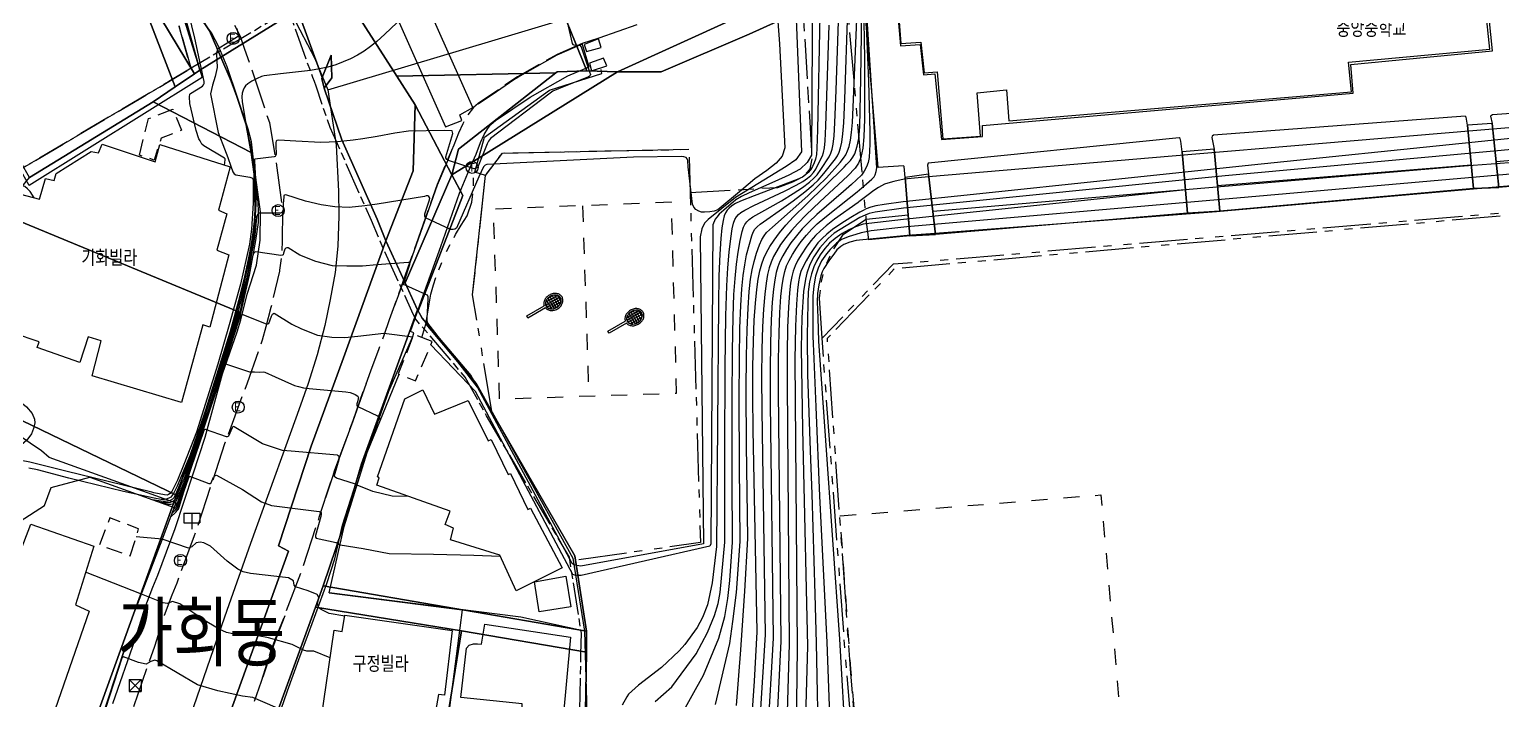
# Model space of a CAD drawing. Header units: feet. Extents: x 197796 to 199821, y 552499 to 555392.
# Drawn here: x 198685.5 to 198869.5, y 553986.9 to 554070.7 of the extents above; entities that cross this region are included whole.
import ezdxf

# ---------------------------------------------------------------- set-up
doc = ezdxf.new("R2010")
doc.units = ezdxf.units.FT
doc.header["$MEASUREMENT"] = 0
for name, pattern in [('ANYANG', [9, 5, -1, 2, -1]), ('ANYANG1', [11.5, 6, -1, 1, -1.5, 1, -1]), ('ANYANG2', [6, 5, -1]), ('ANYANG3', [3, 2, -1]), ('ANYANG6', [4, 2, -2]), ('JEON', [12, 4, -0.5, 1, -0.5, 4, -0.5, 1, -0.5])]:
    doc.linetypes.add(name, pattern=pattern)
for name, color, linetype in [('AA200', 7, 'CONTINUOUS'), ('AAA001', 7, 'CONTINUOUS'), ('AAA002', 7, 'CONTINUOUS'), ('AAA004', 7, 'ANYANG3'), ('AAA008', 7, 'CONTINUOUS'), ('AAC001', 7, 'CONTINUOUS'), ('AAC002', 7, 'CONTINUOUS'), ('AAC003', 3, 'ANYANG'), ('AAC006', 7, 'ANYANG1'), ('AB130', 7, 'CONTINUOUS'), ('ABB003', 7, 'CONTINUOUS'), ('AD002', 7, 'CONTINUOUS'), ('AD0022', 1, 'CONTINUOUS'), ('ADA085', 1, 'CONTINUOUS'), ('AE001', 1, 'ANYANG2'), ('AE130', 42, 'CONTINUOUS'), ('AE150', 7, 'CONTINUOUS'), ('AE222', 7, 'CONTINUOUS'), ('AEC002', 7, 'CONTINUOUS'), ('AEH001', 7, 'CONTINUOUS'), ('AZ0202', 7, 'CONTINUOUS'), ('AZ0203', 7, 'CONTINUOUS'), ('AZ0801', 7, 'CONTINUOUS'), ('CAA001', 7, 'CONTINUOUS'), ('CAA002', 30, 'CONTINUOUS'), ('DZ001', 7, 'ANYANG6'), ('EA0018', 7, 'JEON'), ('EA0118', 7, 'JEON'), ('wipco_지적', 20, 'CONTINUOUS'), ('ZC002', 7, 'CONTINUOUS'), ('ZC251', 7, 'CONTINUOUS')]:
    doc.layers.add(name, color=color, linetype=linetype)
doc.styles.add('GHS', font='ROMANS', dxfattribs={"bigfont": 'NGSW.shx'})
doc.styles.add('NGSW', font='ROMANS.shx', dxfattribs={"bigfont": 'NGSW.shx'})

# ---------------------------------------------------------------- blocks, each defined once
blk = doc.blocks.new('ABB003')
at = {"layer": 'ABB003'}
for points in [[(0.02, -0.16), (-2.16, -1.42), (-2.31, -1.16), (-0.13, 0.1)], [(0.02, 0.4), (0.36, -0.18)], [(0.04, 0.54), (1.54, 1.41)], [(0.04, 0.2), (1.83, 1.23)], [(0.13, 0.8), (0.76, -0.28)], [(0.19, -0.06), (1.98, 0.97)], [(0.32, 1.05), (0.95, 1.42)], [(0.33, 1.06), (1.09, -0.24)], [(0.49, -0.24), (1.99, 0.63)], [(0.57, 1.25), (1.37, -0.13)], [(0.84, 1.38), (1.62, 0.04)], [(1.07, -0.25), (1.7, 0.12)], [(1.15, 1.45), (1.83, 0.27)], [(1.51, 1.41), (1.98, 0.61)]]:
    blk.add_lwpolyline(points, dxfattribs=at)
blk.add_lwpolyline([(0.02, -0.16, 0.072796), (0.19, -0.32, 0.104954), (0.6, -0.47, 0.088929), (1.05, -0.46, 0.080177), (1.51, -0.28, 0.080177), (1.9, 0.03, 0.088929), (2.13, 0.41, 0.104954), (2.2, 0.84, 0.119998), (2.09, 1.21, 0.119998), (1.83, 1.49, 0.104954), (1.42, 1.64, 0.088929), (0.98, 1.63, 0.080177), (0.51, 1.45, 0.080177), (0.13, 1.14, 0.088929), (-0.11, 0.76, 0.104954), (-0.18, 0.33, 0.072796), (-0.13, 0.1, 0.119998)], format="xyb", dxfattribs=at)
blk.add_lwpolyline([(0.1, 0.06, 0.119998), (0.3, -0.15, 0.104954), (0.63, -0.27, 0.088929), (1.01, -0.26, 0.080177), (1.41, -0.11, 0.080177), (1.75, 0.17, 0.088929), (1.94, 0.49, 0.104954), (2, 0.83, 0.119998), (1.92, 1.11, 0.119998), (1.72, 1.32, 0.104954), (1.39, 1.44, 0.088929), (1.02, 1.43, 0.080177), (0.61, 1.28, 0.080177), (0.28, 1, 0.088929), (0.08, 0.68, 0.104954), (0.02, 0.34, 0.119998)], format="xyb", close=True, dxfattribs=at)
blk = doc.blocks.new('AZ0202')
at = {"layer": 'AZ0202'}
blk.add_circle((0, 0), 0.75, dxfattribs=at)
at = {"layer": 'AZ0202', "style": 'GHS'}
blk.add_text('E', height=1, dxfattribs=at).set_placement((-0.5, -0.48))
blk = doc.blocks.new('AEH001')
at = {"layer": 'AEH001'}
for points in [[(0.75, 0.75), (-0.75, -0.75)], [(-0.75, 0.75), (0.75, -0.75)], [(-0.75, 0.75), (0.75, 0.75)], [(-0.75, 0.75), (-0.75, -0.75)], [(0.75, 0.75), (0.75, -0.75)], [(-0.75, -0.75), (0.75, -0.75)]]:
    blk.add_lwpolyline(points, dxfattribs=at)
blk = doc.blocks.new('AEC002')
at = {"layer": 'AEC002'}
for points in [[(-1, 2), (1, 2)], [(-1, 2), (-1, 0.8)], [(0, 2), (0, 0)], [(1, 2), (1, 0.8)], [(-1, 0.8), (1, 0.8)]]:
    blk.add_lwpolyline(points, dxfattribs=at)
blk = doc.blocks.new('AZ0203')
at = {"layer": 'AZ0203'}
blk.add_circle((0, 0), 0.75, dxfattribs=at)
at = {"layer": 'AZ0203', "style": 'GHS'}
blk.add_text('T', height=1, dxfattribs=at).set_placement((-0.36, -0.52))

msp = doc.modelspace()

# ---------------------------------------------------------------- linework, layer by layer
at = {"layer": 'AA200', "color": 255, "flags": 128}
for points in [[(198756.9, 554068.47), (198756.57, 554069.55), (198754.76, 554068.86), (198755.04, 554067.98)], [(198757.17, 554067.14), (198755.43, 554066.5), (198755.69, 554065.57), (198757.62, 554066.18)]]:
    msp.add_lwpolyline(points, close=True, dxfattribs=at)
at = {"layer": 'AAA001', "color": 255, "flags": 128}
for points in [[(198746.29, 554000.6), (198744.24, 554005.04), (198738.06, 554006.96), (198738.44, 554008.44), (198737.39, 554008.88), (198738.01, 554010.56), (198728.86, 554013.79), (198729.17, 554014.71), (198728.94, 554014.84), (198732.34, 554024.58), (198734.63, 554025.69), (198736.05, 554022.67), (198740.27, 554024.37), (198742.77, 554019.32), (198743.16, 554019.5), (198745.27, 554015.12), (198745.58, 554015.24), (198747.75, 554010.77), (198748.07, 554010.92), (198752.01, 554003.47)], [(198749.16, 553997.97), (198748.56, 554001.72), (198752.47, 554002.43), (198753.1, 553998.59)], [(198739.37, 553987.29), (198740.08, 553993.46), (198740.38, 553993.81), (198740.94, 553993.97), (198741.43, 553993.98), (198741.95, 553993.96), (198742.36, 553996.44), (198753.08, 553994.8), (198752.1, 553984.37), (198746.93, 553984.88), (198747.04, 553986.48)]]:
    msp.add_lwpolyline(points, close=True, dxfattribs=at)
msp.add_lwpolyline([(198675.13, 554000.79), (198678.94, 553999.53), (198679.8, 554002.02), (198683, 554002.07), (198685.62, 554008.92), (198693.51, 554006.2), (198691.2, 553998.87), (198692.92, 553998.06), (198687.24, 553981.73), (198679.36, 553984.51), (198678.32, 553983.91), (198675.13, 553984.93)], dxfattribs=at)
at = {"layer": 'AAA002', "color": 255, "flags": 128}
msp.add_lwpolyline([(198684.33, 554050.14), (198686.7, 554049.53), (198687.47, 554052.1), (198688.55, 554051.86), (198688.81, 554052.71), (198693.18, 554055.49), (198694.07, 554055.3), (198694.53, 554056.38), (198701.18, 554054.2), (198701.75, 554056.35), (198710.52, 554053.57), (198709.07, 554048.16), (198710.1, 554047.71), (198708.89, 554043.17), (198710.35, 554042.56), (198708, 554033.55), (198707.14, 554033.83), (198704.47, 554024.12), (198693.28, 554027.45), (198694.42, 554031.81), (198692.8, 554032.33), (198691.74, 554029.13), (198686.4, 554030.99), (198686.65, 554031.72), (198680.21, 554033.87)], dxfattribs=at)
msp.add_lwpolyline([(198721.9, 553984.54), (198723.53, 553995.68), (198724.53, 553995.53), (198724.88, 553997.57), (198738.29, 553995.63), (198737.32, 553987.58), (198736.57, 553987.66), (198735.76, 553983.14)], close=True, dxfattribs=at)
at = {"layer": 'AAA004', "color": 255, "flags": 128}
for points in [[(198699.19, 554055.02), (198700.34, 554059.58), (198703.36, 554060.75), (198704.47, 554058.13), (198701.91, 554057.16), (198701.06, 554054.41)], [(198735.79, 554031.73), (198733.49, 554032.65), (198731.52, 554027.71), (198733.7, 554026.85)], [(198698.05, 554004.98), (198699.1, 554008.34), (198695.51, 554009.73), (198694.18, 554006.31)]]:
    msp.add_lwpolyline(points, close=True, dxfattribs=at)
at = {"layer": 'AAA008', "color": 255, "flags": 128}
msp.add_lwpolyline([(198793.99, 554073.31), (198794.33, 554068.96), (198796.85, 554069.12), (198797.27, 554065.29), (198798.87, 554065.41), (198799.6, 554057.05), (198804.28, 554057.38), (198803.86, 554062.79), (198807.53, 554063.16), (198807.84, 554059.32), (198850.65, 554062.95), (198850.27, 554066.63), (198867.93, 554068.26), (198867.41, 554073.42)], dxfattribs=at)
at = {"layer": 'AAC001', "color": 255, "flags": 128}
for points in [[(198703.39, 554076.5), (198707.02, 554064.73), (198685.44, 554051.22), (198684.23, 554053.4), (198675.14, 554046.41)], [(198742.45, 554052.49), (198741.1, 554052.88), (198742.31, 554057.25), (198750.45, 554063.14), (198756.98, 554065.24), (198756.88, 554065.71)], [(198734.48, 554032.25), (198734.97, 554033.9), (198738.72, 554029.44), (198739.52, 554028.5), (198740.63, 554027.29), (198741.36, 554026.36), (198741.95, 554025.35), (198753.35, 554004.69), (198753.51, 554003.66), (198754.83, 553995.57), (198746.84, 553997.31), (198722.91, 554000.35), (198724.78, 554008.62), (198727.67, 554017.86), (198731.67, 554027.65)], [(198703.92, 554011.52), (198687.94, 554017.24), (198686.96, 554018.08), (198685.55, 554019.05), (198684.16, 554020), (198682.56, 554021.45), (198681.19, 554022.67), (198679.66, 554024.15), (198675.13, 554029.65)], [(198675.13, 554003.42), (198687.32, 554011.24), (198688.19, 554013.52), (198693, 554014.79), (198703.53, 554010.99)], [(198703.75, 554011.58), (198702.11, 554007.28), (198698.85, 553998.64)], [(198739.54, 553998.24), (198737.49, 553982.48), (198722.3, 553984.16), (198722.35, 553984.49)], [(198754.83, 553995.57), (198755.35, 553976.62), (198755.65, 553966.16), (198755.97, 553963.56), (198757.57, 553950.88), (198760.39, 553938.19)], [(198697.48, 553993.77), (198691.78, 553976.46), (198678, 553973.57)]]:
    msp.add_lwpolyline(points, dxfattribs=at)
at = {"layer": 'AAC002', "color": 255, "flags": 128}
msp.add_lwpolyline([(198712.58, 554058.3), (198713.13, 554055.96), (198713.53, 554053.33), (198713.91, 554050.39), (198714.05, 554048.15), (198714.02, 554046.62), (198713.71, 554044.34), (198712.92, 554040.03), (198711.68, 554034.58), (198703.92, 554011.52)], dxfattribs=at)
at = {"layer": 'AAC003', "color": 255, "flags": 128}
msp.add_lwpolyline([(198768, 554050.37), (198778.97, 554050.99), (198780.83, 554051.7), (198782.12, 554052.34), (198783, 554053.31), (198783.27, 554054.72), (198781.75, 554079.66)], dxfattribs=at)
at = {"layer": 'AAC006', "color": 255, "flags": 128}
for points in [[(198784.49, 554032.16), (198784.17, 554037.14), (198784.41, 554039.22), (198784.85, 554040.94), (198785.75, 554043), (198787.19, 554045.15), (198790.02, 554047.03), (198787.75, 554072.78), (198788.65, 554074.49), (198789.63, 554075.78), (198791.3, 554077.22), (198837.38, 554081.89), (198836.01, 554099.87), (198836.33, 554100.73), (198840.25, 554104.58), (198845.68, 554108.66), (198853.06, 554113.91)], [(198743.22, 554023.06), (198740.83, 554037.59), (198742.45, 554052.49), (198744.55, 554055.29), (198767.84, 554055.75), (198769.3, 554006.63), (198753.4, 554004.37)], [(198734.97, 554033.9), (198735.59, 554037.65), (198735.93, 554038.83), (198736.28, 554039.97), (198736.9, 554041.4), (198737.47, 554042.75), (198738.06, 554043.91), (198738.71, 554045.11), (198739.42, 554046.28), (198740.13, 554047.45), (198740.74, 554049.15), (198740.92, 554050.72), (198740.96, 554052.36)], [(198792, 553938.18), (198787.46, 553991.98), (198784.49, 554032.16), (198793.41, 554041.43), (198869.39, 554047.81), (198869.43, 554047.42), (198793.54, 554040.84), (198785.12, 554032.1), (198787.99, 553990.84), (198792.49, 553938.18)]]:
    msp.add_lwpolyline(points, dxfattribs=at)
at = {"layer": 'AB130', "color": 255, "flags": 128}
for points in [[(198869.04, 554051), (198868.71, 554054.23), (198888.5, 554055.94), (198891.91, 554051.77), (198892.11, 554047.37), (198886.05, 554052.48)], [(198834.18, 554048.01), (198833.89, 554051.24), (198865.6, 554053.83), (198865.88, 554050.86)], [(198798.65, 554045.09), (198798.32, 554048.03), (198829.88, 554050.75), (198830.14, 554047.79)], [(198795.48, 554044.93), (198790.33, 554044.46), (198790.02, 554047.03), (198795.26, 554047.57)]]:
    msp.add_lwpolyline(points, close=True, dxfattribs=at)
at = {"layer": 'AD002', "color": 255, "flags": 128}
for points in [[(198718.33, 554072.43), (198721.13, 554067.08), (198722.76, 554063.16), (198723.79, 554056.25), (198724.06, 554050.51), (198724.12, 554047.44), (198723.98, 554043.64), (198723.66, 554040.37), (198723.02, 554037.01), (198722.35, 554033.73), (198721.42, 554030.09), (198720.28, 554026.51), (198719.12, 554023.2), (198717.65, 554019.19), (198713.09, 554006.53), (198710.11, 553998.15), (198708.44, 553993.35), (198701.32, 553972.72), (198699.29, 553966.9), (198695.79, 553956.77), (198693.28, 553949.59), (198692.24, 553946.11), (198691.21, 553941.59), (198690.59, 553938.2)], [(198722.76, 554063.16), (198743.23, 554069.29), (198753.66, 554072.42)]]:
    msp.add_lwpolyline(points, dxfattribs=at)
at = {"layer": 'AD0022', "color": 255, "flags": 128}
for points in [[(198695.86, 553986.51), (198698.65, 553994.53), (198699.89, 553998.42), (198700.86, 554001.05), (198701.48, 554002.57), (198703.65, 554008.37), (198705.9, 554015.23), (198707.42, 554019.81), (198709.59, 554027.72), (198711.43, 554032.96), (198711.87, 554034.47), (198712.68, 554037.67), (198713.82, 554041.26), (198714.27, 554044.42), (198714.32, 554047.94), (198713.5, 554054.05), (198713.19, 554056.69), (198712.79, 554058.25), (198710.18, 554066.06), (198709.1, 554068.57), (198708.21, 554070.28), (198706.87, 554072.09)], [(198714.89, 553980.05), (198717.7, 553988.11), (198719.13, 553992.01), (198720.32, 553995.28), (198722.62, 554001.5), (198723.63, 554004.61), (198724.58, 554008.81), (198726.68, 554015.41), (198728.68, 554020.83), (198730.35, 554025.56), (198733.34, 554032.39), (198733.5, 554032.83), (198733.08, 554032.99), (198734.46, 554036.9), (198736.84, 554043.6), (198739.2, 554050.26), (198740.67, 554053.76), (198741.27, 554055.14), (198741.83, 554056.61), (198742.29, 554057.59), (198742.72, 554058.37), (198743.09, 554058.84), (198743.71, 554059.34), (198748.03, 554062.27), (198752.73, 554064.92), (198755.38, 554066.07), (198754.53, 554068.97)]]:
    msp.add_lwpolyline(points, dxfattribs=at)
at = {"layer": 'ADA085', "color": 255, "flags": 128}
for points in [[(198890.47, 554061.65), (198868.26, 554060.04), (198868.02, 554059.91), (198868.22, 554058.98), (198869.04, 554051), (198865.88, 554050.86), (198865.14, 554058.75), (198864.99, 554059.78), (198864.86, 554059.89), (198833.39, 554057.53), (198833.22, 554057.38), (198833.18, 554057.23), (198833.48, 554055.78), (198834.18, 554048.01), (198830.14, 554047.79), (198829.47, 554055.42), (198829.31, 554056.77), (198829.24, 554057.09), (198829.11, 554057.2), (198797.75, 554054.02), (198797.65, 554053.76), (198797.8, 554052.63), (198798.65, 554045.09), (198795.48, 554044.93), (198794.88, 554052.25), (198794.75, 554053.62), (198794.69, 554053.7), (198791.5, 554053.49), (198789.78, 554073.9)], [(198793.91, 554072.97), (198794.31, 554068.67), (198796.76, 554068.86), (198797.16, 554065.05), (198798.57, 554065.19), (198799.41, 554056.97), (198804.52, 554057.36), (198804.54, 554058.74), (198850.84, 554062.76), (198850.58, 554066.35), (198868.25, 554068.07), (198867.68, 554073.74)], [(198761.36, 554071.29), (198756.59, 554069.65), (198754.53, 554068.97)]]:
    msp.add_lwpolyline(points, dxfattribs=at)
at = {"layer": 'AE001', "color": 255, "flags": 128}
for points in [[(198681.73, 553942.19), (198683.03, 553942.36), (198683.52, 553942.59), (198683.89, 553942.96), (198683.98, 553943.13), (198684.32, 553944.37), (198684.62, 553945.42), (198685.14, 553947.01), (198686.18, 553950.19), (198686.6, 553951.48), (198686.74, 553951.99), (198687.03, 553952.89), (198688.11, 553956.25), (198688.56, 553957.63), (198689.14, 553959.21), (198689.9, 553961.42), (198692.3, 553968.4), (198694.27, 553974.3), (198694.43, 553974.81), (198696.41, 553980.07), (198696.95, 553981.51), (198698.32, 553985.67), (198701.12, 553993.71), (198702.35, 553997.57), (198703.29, 554000.11), (198703.9, 554001.62), (198706.1, 554007.51), (198708.37, 554014.41), (198709.88, 554018.99), (198709.96, 554019.2), (198712.69, 554026.6), (198714.58, 554031.96), (198715.05, 554033.61), (198715.67, 554036.03), (198716.74, 554040.55), (198716.76, 554040.64), (198717.04, 554042.63), (198717.07, 554044.26), (198717.12, 554048.11), (198716.28, 554054.4), (198715.8, 554057.37), (198715.48, 554059.04), (198712.8, 554067.06), (198712.33, 554068.34), (198711.81, 554069.86), (198710.76, 554071.87), (198709.27, 554073.9), (198708.67, 554074.67), (198704.93, 554079.55), (198704.22, 554080.29), (198703.94, 554080.48), (198703.59, 554080.6), (198703.17, 554080.63), (198702.51, 554080.57), (198702.03, 554080.42), (198701.79, 554080.27), (198701.07, 554079.59), (198700.91, 554079.43)], [(198754.53, 554068.97), (198751.39, 554067.6), (198746.45, 554064.82), (198741.51, 554061.47), (198740.94, 554060.96), (198740.21, 554060.03), (198739.61, 554058.95), (198739.06, 554057.78), (198738.49, 554056.28), (198737.91, 554054.95), (198736.4, 554051.34), (198734.01, 554044.6), (198731.53, 554037.52), (198730.42, 554034.44), (198729.73, 554032.51), (198729.11, 554030.81), (198728.09, 554028.02), (198727.25, 554025.79), (198725.86, 554021.85), (198723.53, 554015.53), (198723.14, 554014.4), (198721.63, 554009.77), (198719.43, 554003.01), (198716.95, 553996.54), (198716.34, 553995.04), (198715.59, 553993.02), (198714.41, 553989.29), (198711.58, 553981.17), (198710.16, 553976.89), (198709.53, 553975.18), (198707.66, 553970.2), (198707.58, 553969.94), (198705.56, 553963.9), (198702.52, 553955.08), (198702.46, 553954.7), (198702.49, 553954.48), (198702.58, 553954.29), (198702.74, 553954.12), (198703.05, 553953.87), (198703.55, 553953.52), (198703.88, 553953.37), (198704.41, 553953.23)]]:
    msp.add_lwpolyline(points, dxfattribs=at)
at = {"layer": 'AE130', "color": 255, "flags": 128}
msp.add_lwpolyline([(198735.02, 554074.05), (198732.87, 554073.02), (198733.19, 554072.3), (198731.65, 554071.58), (198737.46, 554058.54), (198739.48, 554059.36), (198739.23, 554060.05), (198740.84, 554060.97)], close=True, dxfattribs=at)
at = {"layer": 'AE150', "color": 255, "flags": 128}
for points in [[(198868.22, 554058.98), (198865.14, 554058.75), (198865.88, 554050.86), (198869.04, 554051)], [(198833.48, 554055.78), (198829.47, 554055.42), (198830.14, 554047.79), (198834.18, 554048.01)], [(198797.8, 554052.63), (198794.88, 554052.25), (198795.48, 554044.93), (198798.65, 554045.09)]]:
    msp.add_lwpolyline(points, close=True, dxfattribs=at)
at = {"layer": 'AE222', "color": 255, "flags": 128}
for points in [[(198741.54, 554061.42), (198743.27, 554062.61), (198746, 554064.46), (198746.48, 554064.78), (198751.41, 554067.56), (198754.55, 554068.92)], [(198731.09, 554036.15), (198731.58, 554037.5), (198734.06, 554044.58), (198736.44, 554051.32), (198737.63, 554054.15), (198738.21, 554055.53)], [(198722.49, 554012.24), (198723.58, 554015.52), (198725.91, 554021.83), (198727.58, 554026.53)], [(198717.37, 553997.49), (198716.39, 553995.02), (198715.64, 553993), (198714.63, 553989.82)]]:
    msp.add_lwpolyline(points, dxfattribs=at)
at = {"layer": 'AZ0801', "color": 255, "flags": 128}
for points in [[(198712.58, 554058.3), (198713.13, 554055.96), (198713.53, 554053.33), (198713.91, 554050.39), (198714.05, 554048.15), (198714.02, 554046.62), (198713.71, 554044.34), (198712.92, 554040.03), (198711.68, 554034.58), (198703.92, 554011.52)], [(198740.83, 554037.59), (198742.45, 554052.49), (198744.55, 554055.29), (198767.84, 554055.75)], [(198722.91, 554000.35), (198724.78, 554008.62), (198727.67, 554017.86), (198731.67, 554027.65)], [(198675.13, 554003.42), (198687.32, 554011.24), (198688.19, 554013.52), (198693, 554014.79), (198703.53, 554010.99)], [(198722.91, 554000.35), (198739.54, 553998.24)], [(198691.78, 553976.46), (198697.48, 553993.77)]]:
    msp.add_lwpolyline(points, dxfattribs=at)
at = {"layer": 'CAA001', "color": 255, "flags": 128}
for points, elevation in [([(198775.8, 553985.69), (198776.04, 553989.33), (198776.38, 553995.49), (198775.89, 554020.73), (198775.84, 554024.86), (198775.85, 554028.6), (198775.91, 554031.78), (198776.02, 554034.42), (198776.17, 554036.54), (198776.34, 554038.22), (198776.53, 554039.55), (198776.73, 554040.59), (198776.96, 554041.43), (198777.23, 554042.16), (198777.56, 554042.87), (198777.98, 554043.61), (198778.52, 554044.41), (198779.18, 554045.3), (198779.98, 554046.27), (198780.93, 554047.3), (198782.53, 554048.91), (198787.24, 554053.52), (198787.56, 554053.84), (198788.04, 554054.34), (198788.35, 554054.77), (198788.58, 554055.2), (198788.88, 554056.16), (198789.07, 554057.1), (198789.2, 554058.54), (198789.33, 554064.61), (198789.41, 554070.05), (198789.43, 554073.69)], 70), ([(198732.81, 554072.92), (198729.86, 554070.12), (198728.86, 554069.21), (198728.09, 554068.6), (198727.28, 554068.03), (198726.44, 554067.52), (198725.58, 554067.07), (198724.67, 554066.67), (198723.73, 554066.32), (198722.72, 554066.03), (198721.69, 554065.79), (198720.57, 554065.61), (198716.81, 554065.18), (198714.8, 554064.93), (198714.47, 554064.85), (198713.91, 554064.6), (198713.25, 554064.25), (198712.76, 554063.93), (198712.47, 554063.69), (198712.28, 554063.44), (198712.14, 554063.15), (198712.05, 554062.78), (198712.01, 554062.32), (198712.03, 554061.74), (198712.31, 554059.94), (198713.44, 554053.38), (198713.59, 554052.19), (198713.65, 554051.1), (198713.67, 554049.73), (198713.63, 554048.26), (198713.54, 554046.77), (198713.38, 554045.34), (198713.17, 554043.92), (198712.83, 554042.19), (198712.32, 554039.88), (198711.56, 554036.81), (198710.54, 554033.01), (198707.04, 554021.85), (198705.92, 554018.45), (198703.92, 554013.66), (198703.47, 554012.75), (198703.25, 554012.45), (198703.13, 554012.32), (198702.97, 554012.2), (198702.67, 554012.1), (198702.33, 554012.03), (198701.93, 554012.02), (198701.02, 554012.16), (198697.21, 554013.02), (198690.36, 554014.69), (198686.45, 554015.7), (198685.37, 554015.94)], 80), ([(198784.22, 554072.51), (198783.92, 554058.18), (198783.85, 554055.85), (198783.78, 554055.09), (198783.67, 554054.53), (198783.51, 554054.05), (198783.31, 554053.6), (198783.06, 554053.2), (198782.77, 554052.86), (198782.43, 554052.56), (198782.03, 554052.29), (198781.39, 554051.99), (198776.01, 554049.96), (198774.3, 554049.28), (198773.66, 554048.97), (198773.2, 554048.68), (198772.87, 554048.4), (198772.63, 554048.13), (198772.44, 554047.83), (198772.28, 554047.44), (198772.13, 554046.84), (198771.98, 554045.94), (198771.84, 554044.61), (198771.72, 554042.65), (198771.61, 554039.93), (198771.56, 554036.47), (198771.32, 554006.14), (198770.76, 554001.62), (198770.17, 553998.85), (198769.57, 553997.26), (198768.89, 553996.03), (198767.35, 553993.88), (198766.63, 553993.11), (198764.42, 553991.03), (198761.57, 553988.82), (198760.29, 553987.69), (198760.09, 553987.36), (198759.52, 553986.31)], 75), ([(198879.01, 554057.96), (198865.67, 554056.62), (198838.15, 554053.77), (198803.4, 554050.12), (198794.64, 554049.17), (198792.24, 554048.87), (198791.21, 554048.7), (198790.58, 554048.53), (198790, 554048.31), (198789.55, 554048.08), (198789.21, 554047.91), (198788.08, 554047.24), (198786.82, 554046.44), (198785.81, 554045.73), (198785.08, 554045.15), (198784.5, 554044.62), (198783.98, 554044.05), (198783.46, 554043.38), (198782.95, 554042.62), (198782.49, 554041.83), (198782.12, 554041.11), (198781.86, 554040.49), (198781.68, 554039.88), (198781.54, 554039.18), (198781.42, 554038.15), (198781.3, 554036.41), (198781.19, 554033.64), (198781.1, 554029.44), (198781.39, 553993.54), (198781.21, 553979.81)], 65), ([(198703.44, 554010.77), (198703.62, 554010.93), (198703.77, 554011.05), (198703.93, 554011.28), (198704.07, 554011.53), (198704.28, 554011.99), (198704.6, 554012.9), (198705.59, 554015.88), (198706.75, 554019.39), (198708.04, 554023.27), (198709.06, 554026.36), (198709.83, 554028.71), (198709.96, 554028.87), (198710.07, 554028.93), (198712.97, 554027.97), (198713.56, 554027.94), (198714.18, 554027.93), (198714.68, 554027.94), (198714.86, 554027.9), (198716.17, 554027.33), (198718.58, 554026.27), (198719.06, 554026.11), (198719.7, 554025.97), (198720.42, 554025.87), (198724.97, 554025.44), (198725.51, 554025.37), (198725.86, 554025.26), (198726.16, 554025.14), (198726.48, 554024.91), (198726.55, 554024.78), (198726.56, 554024.69), (198726.55, 554024.58), (198726.45, 554024.22), (198726.37, 554023.94), (198726.36, 554023.85), (198726.37, 554023.76), (198726.42, 554023.67), (198726.5, 554023.61), (198728.94, 554022.45), (198729.31, 554021.92)], 75), ([(198720.51, 553984.18), (198713.36, 553987.26), (198712.06, 553987.43), (198709.01, 553988.1), (198706.44, 553988.84), (198701.36, 553991.86), (198701.11, 553991.93), (198700.62, 553991.78), (198700.04, 553991.43), (198699.07, 553991.65), (198697.21, 553992.35), (198697.02, 553992.18), (198691.89, 553976.4), (198691.72, 553975.94)], 70)]:
    msp.add_lwpolyline(points, dxfattribs=dict(at, elevation=elevation))
at = {"layer": 'CAA002', "color": 255, "flags": 128}
for points, elevation in [([(198778.66, 554075.69), (198779.17, 554068.94), (198779.83, 554055.95), (198779.49, 554054.89), (198778.77, 554054.03), (198777.59, 554053.1), (198776.09, 554052.06), (198774.41, 554050.66), (198771.45, 554048.2), (198771.02, 554048.04), (198770.46, 554047.93), (198769.82, 554047.9), (198769.42, 554047.9), (198769.09, 554048.01), (198768.72, 554048.23), (198768.47, 554048.53), (198768.3, 554048.91), (198767.76, 554053.57), (198767.73, 554054.34), (198767.65, 554054.58), (198767.5, 554054.74), (198767.22, 554054.82), (198766.9, 554054.84), (198760.93, 554054.78), (198742.59, 554053.84), (198742.38, 554053.75), (198742.19, 554053.55), (198741.62, 554052.31), (198738.8, 554045.92), (198738.6, 554045.76), (198738.42, 554045.74), (198738.05, 554045.74), (198734.93, 554047.19), (198734.86, 554047.39), (198734.88, 554047.68), (198735.44, 554049.45), (198735.48, 554049.63), (198735.35, 554049.86), (198735.25, 554049.92), (198735.01, 554049.92), (198734.8, 554049.86), (198728.9, 554048.91), (198727.37, 554048.71), (198725.4, 554048.48), (198723.61, 554048.57), (198721.89, 554048.81), (198719.95, 554049.29), (198717.48, 554050.08), (198717.34, 554050.04), (198717.26, 554049.98), (198717.23, 554049.8), (198717.15, 554048.96), (198717.16, 554048.14), (198717.1, 554047.92), (198717.01, 554047.84), (198716.85, 554047.79), (198714.28, 554047.77), (198714.13, 554047.76), (198714, 554047.66), (198713.89, 554047.54), (198713.84, 554047.33), (198713.76, 554046.33), (198713.6, 554045.03), (198713.39, 554043.72), (198713.21, 554042.75), (198712.89, 554041.01), (198712.59, 554039.57), (198711.52, 554035.52), (198710.55, 554032.07), (198709.45, 554028.55), (198707.85, 554023.42), (198706.4, 554019.13), (198704.83, 554014.71), (198704.38, 554013.79), (198704.12, 554013.12), (198703.87, 554012.46), (198703.73, 554012.19), (198703.57, 554011.96), (198703.43, 554011.8), (198703.25, 554011.72), (198703.05, 554011.65), (198702.8, 554011.6), (198702.45, 554011.59), (198702.16, 554011.6), (198701.52, 554011.71)], 78), ([(198781.09, 554076.21), (198781.91, 554055.44), (198781.22, 554054.42), (198779.99, 554053.62), (198773.68, 554049.73), (198770.27, 554046.99), (198769.82, 554046.53), (198769.47, 554045.82), (198769.28, 554044.82), (198769.68, 554006.46), (198754.35, 554003.7), (198753.84, 554003.75), (198753.49, 554003.86), (198753.28, 554004.01), (198741.46, 554026.05), (198735.23, 554034.03), (198735.16, 554034.3), (198735.15, 554034.57), (198735.29, 554037.07), (198735.29, 554037.34), (198735.21, 554037.53), (198735.08, 554037.59), (198732.4, 554038.77), (198732.28, 554038.83), (198732.21, 554038.95), (198732.23, 554039.04), (198732.83, 554040.85), (198732.95, 554041.23), (198732.97, 554041.35), (198732.97, 554041.45), (198732.93, 554041.54), (198732.89, 554041.6), (198732.82, 554041.63), (198728.85, 554041.32), (198727.07, 554041.17), (198725.13, 554041.15), (198723.33, 554041.21), (198721.24, 554041.73), (198719.24, 554042.53), (198717.8, 554043.46), (198717.62, 554043.46), (198717.48, 554043.42), (198717.36, 554043.29), (198717.27, 554043.02), (198717.22, 554042.79), (198717.16, 554042.59), (198717.06, 554042.52), (198716.87, 554042.48), (198713.74, 554042.94), (198713.6, 554042.91), (198713.53, 554042.84), (198713.44, 554042.73), (198713.33, 554042.36), (198712.91, 554040.14), (198712.26, 554037.49), (198711.6, 554034.94), (198711.06, 554033.12), (198709.93, 554029.7), (198708.54, 554025.26), (198707.1, 554020.96), (198705.03, 554014.78), (198704.59, 554013.76), (198704.27, 554013.05), (198703.87, 554012.03), (198703.65, 554011.64), (198703.51, 554011.51), (198703.34, 554011.42), (198703.11, 554011.4), (198702.84, 554011.39), (198702.23, 554011.46)], 77), ([(198783.27, 554075.73), (198783.27, 554069.75), (198783.16, 554055.03), (198782.64, 554054.12), (198781.77, 554053.27), (198780.35, 554052.53), (198778.61, 554051.72), (198775.37, 554050.33), (198774.42, 554049.84), (198773.71, 554049.43), (198772.21, 554048.17), (198771.63, 554047.63), (198771.34, 554047.29), (198771.14, 554047.02), (198770.86, 554046.32), (198770.58, 554006.49), (198770.46, 554006.19), (198754.4, 554002.53), (198753.84, 554002.53), (198753.59, 554002.56), (198753.37, 554002.66), (198741.18, 554025.5), (198735.62, 554031.33)], 76), ([(198778.7, 553980.74), (198779.39, 553994.32), (198779.07, 554025.49), (198779.06, 554029.5), (198779.12, 554032.84), (198779.22, 554035.35), (198779.36, 554037.35), (198779.5, 554038.78), (198779.66, 554039.74), (198779.84, 554040.5), (198780.07, 554041.18), (198780.38, 554041.87), (198780.79, 554042.61), (198781.3, 554043.41), (198781.9, 554044.24), (198782.54, 554045.04), (198783.2, 554045.76), (198783.9, 554046.44), (198784.83, 554047.24), (198787.88, 554049.64), (198788.9, 554050.46), (198790.06, 554051.43), (198790.73, 554052.03), (198790.99, 554052.31), (198791.15, 554052.57), (198791.27, 554052.98), (198791.32, 554053.43), (198790.02, 554073.97)], 67), ([(198709.81, 554053.79), (198709.93, 554054.44), (198709.91, 554054.57), (198709.83, 554054.66), (198707.25, 554056.19), (198707.01, 554056.4), (198706.77, 554056.8), (198706.63, 554057.07), (198706.3, 554058.09), (198705.51, 554061.49), (198705.45, 554062.32), (198705.48, 554062.65), (198705.58, 554062.74), (198707.09, 554063.65), (198707.21, 554063.8), (198707.3, 554063.98), (198707.3, 554064.23), (198706.12, 554069.64), (198705.36, 554072.7)], 82), ([(198766.86, 553985), (198769.69, 553990.08), (198771.58, 553994.71), (198772.35, 553997.4), (198772.72, 553999.63), (198772.97, 554001.89), (198773.32, 554006.66), (198773.27, 554014.53), (198773.25, 554024.18), (198773.3, 554030.59), (198773.38, 554034.82), (198773.48, 554037.6), (198773.62, 554039.63), (198773.79, 554041.41), (198774, 554042.91), (198774.26, 554044.37), (198774.5, 554045.5), (198774.67, 554046.02), (198774.85, 554046.38), (198775.08, 554046.69), (198775.38, 554046.97), (198775.84, 554047.3), (198776.96, 554047.95), (198779.41, 554049.33), (198780.9, 554050.24), (198782.05, 554051), (198782.93, 554051.65), (198783.48, 554052.13), (198783.87, 554052.57), (198784.34, 554053.23), (198785.39, 554054.82), (198785.6, 554055.27), (198785.76, 554055.77), (198785.88, 554056.38), (198785.99, 554057.44), (198786.1, 554059.04), (198786.25, 554063.15), (198786.57, 554072.95)], 73), ([(198771.19, 553986.41), (198772.97, 553994.02), (198773.35, 553996.78), (198773.81, 554000.38), (198774.28, 554006.75), (198774.17, 554016.4), (198774.13, 554024.57), (198774.16, 554029.58), (198774.24, 554033.42), (198774.35, 554036.24), (198774.48, 554038.31), (198774.64, 554039.97), (198774.83, 554041.32), (198775.07, 554042.57), (198775.41, 554043.92), (198775.7, 554044.96), (198775.89, 554045.4), (198776.11, 554045.76), (198776.37, 554046.06), (198776.75, 554046.39), (198777.58, 554046.97), (198779.14, 554048.05), (198780.89, 554049.32), (198782.33, 554050.44), (198783.37, 554051.3), (198783.99, 554051.89), (198784.7, 554052.72), (198786.16, 554054.56), (198786.41, 554054.93), (198786.63, 554055.41), (198786.81, 554055.94), (198786.95, 554056.64), (198787.09, 554057.7), (198787.2, 554059.05), (198787.33, 554062.03), (198787.71, 554073.07)], 72), ([(198773.81, 553986.28), (198774.33, 553993.25), (198774.65, 553997.53), (198774.86, 554000.55), (198775.23, 554007.15), (198775.06, 554018.83), (198775.01, 554025.71), (198775.04, 554029.9), (198775.12, 554033.23), (198775.25, 554035.9), (198775.4, 554037.98), (198775.57, 554039.52), (198775.77, 554040.69), (198775.99, 554041.72), (198776.3, 554042.76), (198776.67, 554043.81), (198776.96, 554044.48), (198777.24, 554044.94), (198777.57, 554045.35), (198778.3, 554046.03), (198782.7, 554049.95), (198783.94, 554051.09), (198785.03, 554052.2), (198786.77, 554054.12), (198787.19, 554054.63), (198787.47, 554055.07), (198787.69, 554055.55), (198787.88, 554056.12), (198788.04, 554056.88), (198788.19, 554057.87), (198788.31, 554059.12), (198788.44, 554061.97), (198788.86, 554072.99)], 71), ([(198789.72, 554071.71), (198789.81, 554067.04), (198789.81, 554064.13), (198789.81, 554059.53), (198789.72, 554057.29), (198789.59, 554055.91), (198789.35, 554054.74), (198789.05, 554054.04), (198788.62, 554053.39), (198787.7, 554052.44), (198784.21, 554049.19), (198782.5, 554047.57), (198781.45, 554046.5), (198780.66, 554045.61), (198779.95, 554044.73), (198779.32, 554043.85), (198778.83, 554043.07), (198778.44, 554042.35), (198778.13, 554041.65), (198777.89, 554040.94), (198777.69, 554040.11), (198777.51, 554039.05), (198777.34, 554037.65), (198777.18, 554035.8), (198777.06, 554033.57), (198776.97, 554030.77), (198776.94, 554027.31), (198776.97, 554023.15), (198777.39, 553995.1), (198776.7, 553984.55)], 69), ([(198711.36, 554070.83), (198711.47, 554070.41), (198711.52, 554070.04), (198711.52, 554069.92), (198711.44, 554069.81), (198709.05, 554068.31), (198708.93, 554068.17), (198708.85, 554067.93), (198708.83, 554067.68), (198708.9, 554065.97), (198708.68, 554064.84), (198708.31, 554063.78), (198708.09, 554062.7), (198709.02, 554057.84), (198709.64, 554056.35), (198710.26, 554054.73), (198710.64, 554053.65), (198710.89, 554052.94), (198711.03, 554052.68), (198711.25, 554052.57), (198712.99, 554052.29), (198713.24, 554052.19), (198713.36, 554052.07), (198713.4, 554051.83), (198713.4, 554049.03), (198713.21, 554045.78), (198712.97, 554043.91), (198711.82, 554038.9), (198710.42, 554033.81), (198708.99, 554028.91), (198706.32, 554020.44), (198704.74, 554016.39), (198703.94, 554014.44), (198703.5, 554013.49), (198703.24, 554013.02), (198703.04, 554012.77), (198702.85, 554012.62), (198702.68, 554012.55), (198702.32, 554012.58), (198701, 554012.85), (198700.75, 554012.91), (198690.02, 554015.53), (198685.5, 554016.68), (198684.43, 554016.88)], 81), ([(198752.76, 554071.12), (198753.28, 554068.98), (198753.36, 554068.85), (198753.49, 554068.79), (198753.67, 554068.76), (198754.08, 554068.8), (198754.24, 554068.74), (198754.41, 554068.54), (198755.45, 554065.44), (198755.54, 554065.09), (198755.51, 554064.97), (198755.45, 554064.89), (198755.33, 554064.79), (198751.58, 554063.32), (198750.87, 554063), (198750.52, 554062.75), (198743.08, 554057.12), (198742.82, 554056.78), (198742.63, 554056.44), (198741.51, 554053.66), (198741.38, 554053.48), (198741.18, 554053.35), (198741.01, 554053.31), (198737.8, 554054.36), (198737.59, 554054.49), (198737.47, 554054.69), (198737.47, 554054.81), (198738.37, 554057.73), (198738.26, 554058.04), (198737.28, 554058.11), (198732.8, 554058.01), (198731.13, 554057.76), (198728.89, 554057.34), (198727.11, 554057.04), (198725.89, 554056.88), (198723.94, 554056.67), (198721.86, 554056.61), (198718.76, 554056.76), (198716.6, 554056.89), (198716.36, 554056.85), (198716.29, 554056.75), (198716.26, 554056.6), (198716.24, 554056.23), (198716.27, 554055.16), (198716.26, 554055), (198716.15, 554054.86), (198716.05, 554054.82), (198713.63, 554054.52), (198713.59, 554054.46), (198713.57, 554054.35), (198713.6, 554053.47), (198713.74, 554051.39), (198713.79, 554049.85), (198713.72, 554048.16), (198713.59, 554046.21), (198713.32, 554044.21), (198712.84, 554041.65), (198712.2, 554038.74), (198710.95, 554033.98), (198710.39, 554032.14), (198709.93, 554030.65), (198709.07, 554027.89), (198707.37, 554022.44), (198706.61, 554020.05), (198706.04, 554018.42), (198704.99, 554015.63), (198703.83, 554012.92), (198703.64, 554012.48), (198703.48, 554012.22), (198703.31, 554012.06), (198703.04, 554011.9), (198702.73, 554011.8), (198702.45, 554011.77), (198702.17, 554011.77), (198700.81, 554011.97)], 79), ([(198763.64, 553986.78), (198765.72, 553988.6), (198768.75, 553992.72), (198770.18, 553995.41), (198771.05, 553997.53), (198771.5, 553999.04), (198771.75, 554000.38), (198772.34, 554006.66), (198772.35, 554018.08), (198772.4, 554028.48), (198772.49, 554034.95), (198772.59, 554038.7), (198772.71, 554040.96), (198772.87, 554042.89), (198773.08, 554044.61), (198773.27, 554045.82), (198773.44, 554046.54), (198773.6, 554046.97), (198773.8, 554047.31), (198774.04, 554047.59), (198774.36, 554047.85), (198774.84, 554048.15), (198775.97, 554048.72), (198779.78, 554050.52), (198781.27, 554051.27), (198782.1, 554051.75), (198782.69, 554052.15), (198783.09, 554052.49), (198783.42, 554052.86), (198783.71, 554053.29), (198784.06, 554053.96), (198784.53, 554054.95), (198784.68, 554055.35), (198784.79, 554055.92), (198784.89, 554056.8), (198784.98, 554058.64), (198785.37, 554071.25)], 74), ([(198790, 554071.2), (198790.3, 554064.25), (198790.45, 554057.88), (198790.48, 554056.39), (198790.36, 554054.71), (198790.24, 554054.12), (198790.03, 554053.58), (198789.76, 554053.01), (198789.43, 554052.53), (198788.16, 554051.35), (198787.18, 554050.47), (198783.83, 554047.59), (198782.85, 554046.67), (198782.02, 554045.81), (198781.29, 554044.95), (198780.61, 554044.06), (198780.04, 554043.22), (198779.58, 554042.44), (198779.23, 554041.75), (198778.98, 554041.09), (198778.77, 554040.37), (198778.59, 554039.45), (198778.43, 554038.28), (198778.28, 554036.66), (198778.15, 554034.44), (198778.04, 554031.57), (198778, 554028.21), (198778.02, 554024), (198778.39, 553994.71), (198777.68, 553982.43)], 68), ([(198890.85, 554060.16), (198865.8, 554058.07), (198828.24, 554054.89), (198797.78, 554052.33), (198794.77, 554052.04), (198793.46, 554051.75), (198792.7, 554051.51), (198792.31, 554051.38), (198791.94, 554051.2), (198791.54, 554050.99), (198790.98, 554050.62), (198790.25, 554050.07), (198789.09, 554049.17), (198789.01, 554049.11), (198786.06, 554047.01), (198784.99, 554046.19), (198784.28, 554045.58), (198783.69, 554045), (198783.1, 554044.32), (198782.51, 554043.54), (198781.95, 554042.7), (198781.48, 554041.89), (198781.14, 554041.19), (198780.89, 554040.54), (198780.7, 554039.85), (198780.55, 554039.02), (198780.42, 554037.83), (198780.3, 554036.05), (198780.19, 554033.5), (198780.12, 554030.27), (198780.12, 554026.44), (198780.39, 553993.93), (198779.85, 553975.63)], 66), ([(198887.93, 554057.31), (198834.85, 554052.42), (198794.65, 554048.38), (198791.13, 554047.9), (198790.36, 554047.72), (198789.9, 554047.54), (198789.23, 554047.23), (198787.5, 554046.21), (198785.99, 554045.26), (198785.25, 554044.59), (198784.23, 554043.43), (198783.45, 554042.33), (198782.96, 554041.35), (198782.61, 554040.29), (198782.43, 554039.55), (198782.18, 554037.97), (198781.97, 554034.73), (198781.9, 554030.9), (198782.07, 554020.8), (198782.32, 554010.07), (198782.5, 554000.82), (198782.67, 553993.69), (198782.33, 553981.89)], 64), ([(198886.1, 554055.24), (198864.73, 554053.65), (198830.36, 554050.74), (198794.69, 554046.97), (198790.32, 554046.5), (198789.92, 554046.45), (198789.62, 554046.39), (198788.67, 554046.05), (198787.83, 554045.68), (198787.02, 554045.24), (198786.15, 554044.63), (198785.44, 554044.03), (198784.84, 554043.37), (198784.26, 554042.58), (198783.79, 554041.79), (198783.47, 554041.06), (198783.17, 554040.18), (198782.93, 554039.21), (198782.76, 554037.94), (198782.7, 554036.48), (198782.63, 554032.49), (198782.66, 554027.63), (198783.02, 554018.11), (198783.22, 554012.66), (198783.58, 554000.17), (198783.77, 553994.08), (198784.04, 553979.57)], 63), ([(198885.69, 554053.98), (198835.36, 554049.58), (198795.1, 554046.05), (198790.61, 554045.56), (198789.39, 554045.33), (198788.7, 554045.13), (198787.86, 554044.85), (198786.92, 554044.47), (198786.31, 554044.03), (198785.5, 554043.25), (198785.04, 554042.71), (198784.43, 554041.82), (198784, 554040.91), (198783.67, 554039.92), (198783.46, 554038.7), (198783.36, 554037.42), (198783.33, 554035.98), (198783.36, 554032.4), (198783.46, 554029.58), (198783.71, 554023.57), (198784.18, 554012.41), (198785.11, 553994.2), (198785.92, 553971.41), (198788.13, 553938.18)], 62), ([(198886.17, 554052.57), (198833.79, 554047.93), (198798.62, 554045.23), (198795.14, 554045), (198788.77, 554044.34), (198787.97, 554044.17), (198787.22, 554043.87), (198786.82, 554043.6), (198786.35, 554043.2), (198785.95, 554042.67), (198785.42, 554041.93), (198784.73, 554040.88), (198784.5, 554040.46), (198784.35, 554039.93), (198784.1, 554038.84), (198783.93, 554037.72), (198783.88, 554036.72), (198783.95, 554034.69), (198784.03, 554031.8), (198786.66, 553994.55), (198787.47, 553980.73)], 61), ([(198686.04, 554049.7), (198685.53, 554050.48), (198685.2, 554050.83), (198684.88, 554051.1), (198684.64, 554051.16), (198684.3, 554051.11), (198683.88, 554050.9), (198683.48, 554050.55), (198683.17, 554050.16), (198677.01, 554031.26), (198677.28, 554030.1), (198680.39, 554027.38), (198685.09, 554023.58), (198685.78, 554022.75), (198686.07, 554022.04), (198686.14, 554021.59), (198685.98, 554020.87), (198685.73, 554020.22), (198685.12, 554019.41), (198682.42, 554017.05), (198679.68, 554014.48), (198675.13, 554009.78)], 82), ([(198703.63, 554011.26), (198703.67, 554011.28), (198703.84, 554011.44), (198703.99, 554011.65), (198704.16, 554011.96), (198704.49, 554012.85), (198705.48, 554015.84), (198707.11, 554020.61), (198708.83, 554025.91), (198710.57, 554031.1), (198711.62, 554034.32), (198711.86, 554035), (198711.95, 554035.12), (198712.1, 554035.12), (198714.93, 554034.01), (198715.26, 554033.96), (198715.37, 554034.01), (198715.7, 554034.93), (198715.82, 554035.16), (198715.95, 554035.26), (198716.02, 554035.28), (198718.23, 554033.91), (198719.44, 554033.31), (198721.43, 554032.54), (198723.22, 554032.27), (198724.87, 554032.26), (198726.49, 554032.43), (198729.75, 554032.79), (198733.35, 554032.31)], 76), ([(198732.8, 554012.4), (198730.76, 554012.41), (198728.38, 554013), (198726.4, 554013.79), (198726.08, 554013.97), (198723.83, 554014.68), (198723.67, 554014.78), (198723.59, 554014.9), (198723.59, 554014.99), (198724.15, 554017.02), (198724.15, 554017.23), (198724.15, 554017.37), (198724.05, 554017.47), (198723.93, 554017.53), (198718.15, 554018.03), (198717.07, 554018.11), (198714.56, 554018.96), (198711.05, 554021.09), (198710.96, 554021.11), (198710.89, 554021.09), (198710.83, 554021.06), (198710.78, 554020.98), (198710.33, 554019.91), (198710.27, 554019.86), (198710.18, 554019.83), (198710.09, 554019.84), (198707.47, 554020.74), (198707.39, 554020.74), (198707.29, 554020.7), (198707.19, 554020.52), (198705.67, 554016), (198704.53, 554012.56), (198704.32, 554011.97), (198704.14, 554011.44), (198703.96, 554011.02), (198703.9, 554010.91), (198703.81, 554010.82), (198703.67, 554010.68), (198703.25, 554010.27)], 74), ([(198703.07, 554009.8), (198703.74, 554010.41), (198703.93, 554010.63), (198704.06, 554010.82), (198704.16, 554011.04), (198704.45, 554011.99), (198704.76, 554012.95), (198705.36, 554014.76), (198705.47, 554014.88), (198705.58, 554014.88), (198707.86, 554014), (198708.03, 554014), (198708.17, 554014.08), (198708.45, 554014.79), (198708.62, 554014.97), (198708.84, 554015.03), (198712.09, 554013.24), (198714.46, 554011.72), (198715.7, 554011.27), (198720, 554010.71), (198721.67, 554010.51), (198721.8, 554010.45), (198721.89, 554010.38), (198721.91, 554010.31), (198721.91, 554010.13), (198721.85, 554009.89), (198721.19, 554007.51), (198721.19, 554007.29), (198721.3, 554007.17), (198723.78, 554006.65), (198724.27, 554006.35), (198727.17, 554005.87), (198730.39, 554005.27), (198735.96, 554005.18), (198740.98, 554005.05), (198744.29, 554004.93)], 73), ([(198724.86, 553997.44), (198722.9, 553997.79), (198721.9, 553998.26), (198721.62, 553998.47), (198721.46, 553998.93), (198721.63, 553999.75), (198721.4, 554000.13), (198720.28, 554000.61), (198718.71, 554001.09), (198718.53, 554001.33), (198718.44, 554001.84), (198717.83, 554002.21), (198713.07, 554002.77), (198712.16, 554002.96), (198711.49, 554003.3), (198710.15, 554004.31), (198708.07, 554006.18), (198707.23, 554006.61), (198706.77, 554006.69), (198706.27, 554006.61), (198705.73, 554006.11), (198705.32, 554005.93), (198702.03, 554007.05), (198698.8, 554007.36)], 72), ([(198723.03, 553992.24), (198720.97, 553993.06), (198720.11, 553993.08), (198719.68, 553993.2), (198718.3, 553993.89), (198715.32, 553994.75), (198714.02, 553994.98), (198710.88, 553995.21), (198710.08, 553995.41), (198709.25, 553995.77), (198707.64, 553996.72), (198704.23, 553998.97), (198703.35, 553999.25), (198702.67, 553999.01), (198702.18, 553999.09), (198699.44, 554000.19), (198692.48, 554002.93)], 71)]:
    msp.add_lwpolyline(points, dxfattribs=dict(at, elevation=elevation))
at = {"layer": 'DZ001', "color": 255, "flags": 128}
msp.add_lwpolyline([(198765.68, 554049.13), (198743.4, 554048.28), (198744.16, 554024.57), (198766.32, 554025.3)], close=True, dxfattribs=at)
for points in [[(198754.57, 554048.7), (198755.34, 554024.94)], [(198792.59, 553938.18), (198792, 553945.07), (198788.09, 553990.85), (198786.76, 554009.96), (198819.33, 554012.58), (198825.08, 553947.43), (198863.34, 553947.28), (198863.4, 553938.17)]]:
    msp.add_lwpolyline(points, dxfattribs=at)
at = {"layer": 'EA0018', "color": 255, "flags": 128}
for points in [[(198705.65, 554065.87), (198702.37, 554077.5), (198702.07, 554078.55), (198701.01, 554082.36), (198700.75, 554083.29), (198699.41, 554088.17), (198698.81, 554093.31), (198698.66, 554097.3), (198699.79, 554105.39), (198699.95, 554106.56), (198714.71, 554117.59), (198722.41, 554123.35), (198731.75, 554130.33), (198756.43, 554178.05), (198761.58, 554201.23), (198763.13, 554208.19), (198768.62, 554232.91), (198765.23, 554271.46), (198755.12, 554312.96), (198767.42, 554337.21), (198786.68, 554351.81), (198804.26, 554380.72)], [(198758.36, 553938.19), (198756.45, 553945.46), (198754.27, 553954.65), (198754.29, 553963.75), (198754.2, 553965.56), (198754.2, 553982.78), (198754.36, 553992.71), (198754.42, 553995.32), (198752.92, 554004.82), (198742.58, 554022.46), (198739.92, 554027.28), (198733.68, 554034.59), (198733.23, 554035.52), (198732.21, 554037.78), (198729.26, 554044.29), (198728.18, 554046.85), (198723.78, 554056.8), (198723.02, 554058.48), (198721.28, 554063.62), (198721.08, 554064.23), (198720.87, 554064.7), (198717.86, 554073.12), (198708.63, 554067.64), (198705.65, 554065.87)], [(198705.65, 554065.87), (198702.87, 554064.22), (198699.16, 554062.02), (198683.94, 554053), (198679.58, 554047.71), (198678.53, 554046.43), (198675.41, 554029.43), (198675.13, 554027.91)]]:
    msp.add_lwpolyline(points, dxfattribs=at)
at = {"layer": 'EA0118', "color": 255, "flags": 128}
msp.add_lwpolyline([(198675.13, 554027.91), (198675.41, 554029.43), (198678.53, 554046.43), (198679.58, 554047.71), (198683.94, 554053), (198699.16, 554062.02), (198702.87, 554064.22), (198705.65, 554065.87), (198702.37, 554077.5), (198702.07, 554078.55), (198701.01, 554082.36), (198700.75, 554083.29), (198699.41, 554088.17), (198698.81, 554093.31), (198698.66, 554097.3), (198699.79, 554105.39), (198699.95, 554106.56), (198714.71, 554117.59), (198722.41, 554123.35), (198731.75, 554130.33), (198756.43, 554178.05), (198761.58, 554201.23), (198763.13, 554208.19), (198768.62, 554232.91), (198765.23, 554271.46), (198755.12, 554312.96), (198767.42, 554337.21), (198786.68, 554351.81), (198804.26, 554380.72), (198847.2, 554428.95), (198864.75, 554454.73), (198883.91, 554458.54), (198914.07, 554484.64), (198928.01, 554493.11)], dxfattribs=at)
at = {"layer": 'wipco_지적', "color": 20}
for points in [[(198811.87, 554099.64), (198806.55, 554095.9), (198793.59, 554085.51), (198787.23, 554080.75), (198773.78, 554072.16), (198758.95, 554065.42), (198755.11, 554065.56), (198751.66, 554074.04), (198757.5, 554074.43), (198761.91, 554075.85), (198764.54, 554077.2), (198772.29, 554081.39), (198781.25, 554086.21), (198786.72, 554090.19), (198794.12, 554095.72), (198811.93, 554106.15), (198811.87, 554099.64)], [(198697.68, 554079.14), (198703.68, 554063.55), (198700.93, 554061.67), (198685.46, 554052.21), (198684.43, 554054.05), (198665.05, 554038.7), (198654.62, 554030.35), (198627.67, 554076.92), (198631.16, 554079.04), (198635.28, 554081.43), (198645.56, 554087.45), (198652.08, 554091.17), (198671.81, 554102.55), (198679.44, 554095.55), (198688.24, 554089.64), (198697.46, 554083.44), (198697.68, 554079.14)], [(198700.5, 554088.48), (198698.63, 554091.24), (198699.87, 554099.86), (198717.21, 554088.45), (198727.52, 554076.13), (198735.05, 554073.71), (198751.66, 554074.04), (198755.11, 554065.56), (198751.39, 554065.43), (198751.22, 554065.3), (198731.36, 554064.89), (198725.04, 554074.8), (198722.45, 554076.4), (198713.22, 554082.35), (198700.5, 554088.48)], [(198810.73, 554096.35), (198784.57, 554074.3), (198775.38, 554070.15), (198764.37, 554065.43), (198758.95, 554065.42), (198773.78, 554072.16), (198787.23, 554080.75), (198793.59, 554085.51), (198806.55, 554095.9), (198811.87, 554099.64), (198811.69, 554098.05), (198810.73, 554096.35)], [(198725.04, 554074.8), (198731.36, 554064.89), (198733.64, 554061.31), (198733.42, 554053.06), (198730, 554044.33), (198728.9, 554047.04), (198724.49, 554056.92), (198722.3, 554063.38), (198723.22, 554064.68), (198723.14, 554067.53), (198722.03, 554064.72), (198718.93, 554073.19), (198709.38, 554067.27), (198707.97, 554070.54), (198704.76, 554075.45), (198703.62, 554076.9), (198702.77, 554079.97), (198700.5, 554088.48), (198713.22, 554082.35), (198722.45, 554076.4), (198725.04, 554074.8)], [(198703.62, 554076.9), (198706.75, 554065.65), (198706.08, 554065.18), (198697.68, 554079.14), (198697.46, 554083.44), (198703.62, 554076.9)], [(198706.08, 554065.18), (198703.68, 554063.55), (198697.68, 554079.14), (198706.08, 554065.18)], [(198709.38, 554067.27), (198706.75, 554065.65), (198703.62, 554076.9), (198704.76, 554075.45), (198707.97, 554070.54), (198709.38, 554067.27)], [(198709.38, 554067.27), (198710.65, 554064.26), (198711.37, 554062.34), (198712.54, 554058.82), (198713.16, 554055.37), (198700.93, 554061.67), (198703.68, 554063.55), (198706.08, 554065.18), (198706.75, 554065.65), (198709.38, 554067.27)], [(198723.14, 554067.53), (198723.22, 554064.68), (198722.3, 554063.38), (198721.98, 554064.6), (198722.03, 554064.72), (198723.14, 554067.53)], [(198731.36, 554064.89), (198751.22, 554065.3), (198739.07, 554055.78), (198738.25, 554052.55), (198733.64, 554061.31), (198731.36, 554064.89)], [(198751.22, 554065.3), (198751.39, 554065.43), (198755.11, 554065.56), (198758.95, 554065.42), (198738.25, 554052.55), (198739.07, 554055.78), (198751.22, 554065.3)], [(198700.93, 554061.67), (198713.16, 554055.37), (198713.53, 554052.65), (198713.64, 554048.4), (198713.57, 554045.81), (198713.43, 554044.06), (198713.04, 554041.71), (198711.79, 554035.33), (198711.71, 554035.39), (198681.75, 554047.77), (198685.46, 554052.21), (198700.93, 554061.67)], [(198738.25, 554052.55), (198732.4, 554039.06), (198730, 554044.33), (198733.42, 554053.06), (198733.64, 554061.31), (198738.25, 554052.55)], [(198739.6, 554049.99), (198734.01, 554035.56), (198733.93, 554035.69), (198732.4, 554039.06), (198738.25, 554052.55), (198739.6, 554049.99)], [(198681.75, 554047.77), (198711.71, 554035.39), (198703.81, 554012.57), (198676.11, 554025.91), (198676.63, 554028.53), (198679.91, 554045.56), (198681.75, 554047.77)], [(198724.59, 554008.36), (198726.94, 554016.47), (198733.93, 554035.69), (198734.53, 554034.64), (198735.02, 554034.06), (198740.61, 554027.49), (198753.61, 554004.99), (198755.08, 553995.57), (198722.16, 554001.23), (198724.59, 554008.36)], [(198703.81, 554012.57), (198692.16, 553980.28), (198691.63, 553980.65), (198653.28, 553972.72), (198643.81, 553992.21), (198644.74, 553992.98), (198658.83, 554004.58), (198664.16, 554008.96), (198672.56, 554018.66), (198676.11, 554025.91), (198703.81, 554012.57)], [(198721.19, 553998.56), (198722.16, 554001.23), (198755.08, 553995.57), (198755.07, 553992.94), (198739.43, 553995.59), (198721.19, 553998.56)], [(198739.43, 553995.59), (198737.85, 553985.78), (198737.19, 553981.97), (198727.84, 553983.46), (198716.35, 553985.26), (198721.19, 553998.56), (198739.43, 553995.59)], [(198739.43, 553995.59), (198755.07, 553992.94), (198754.9, 553983.03), (198737.85, 553985.78), (198739.43, 553995.59)]]:
    msp.add_lwpolyline(points, close=True, dxfattribs=at)
for points in [[(198754.9, 553983.03), (198755.07, 553992.94), (198755.08, 553995.57), (198753.61, 554004.99), (198740.61, 554027.49), (198735.02, 554034.06), (198734.53, 554034.64), (198734.01, 554035.56), (198739.6, 554049.99), (198738.25, 554052.55), (198758.95, 554065.42), (198764.37, 554065.43), (198775.38, 554070.15), (198784.57, 554074.3)], [(198692.16, 553980.28), (198703.81, 554012.57), (198711.71, 554035.39), (198711.79, 554035.33), (198713.04, 554041.71), (198713.43, 554044.06), (198713.57, 554045.81), (198713.64, 554048.4), (198713.53, 554052.65), (198713.16, 554055.37), (198712.54, 554058.82), (198711.37, 554062.34), (198710.65, 554064.26), (198709.38, 554067.27), (198718.93, 554073.19), (198722.03, 554064.72), (198721.98, 554064.6), (198722.3, 554063.38), (198724.49, 554056.92), (198728.9, 554047.04), (198730, 554044.33), (198724.69, 554029.71), (198720.64, 554018.69), (198716.58, 554006.24), (198717.83, 554005.54), (198705.62, 553971.77)], [(198705.62, 553971.77), (198717.83, 554005.54), (198716.58, 554006.24), (198720.64, 554018.69), (198724.69, 554029.71), (198730, 554044.33), (198733.23, 554037.24), (198733.23, 554037.24), (198733.93, 554035.69), (198726.94, 554016.47), (198724.59, 554008.36), (198722.16, 554001.23), (198721.19, 553998.56), (198716.35, 553985.26)]]:
    msp.add_lwpolyline(points, dxfattribs=at)

# ---------------------------------------------------------------- block references
at = {"layer": 'ABB003', "color": 255}
for p in [(198749.91, 554036.1), (198760.04, 554034.2)]:
    msp.add_blockref('ABB003', p, dxfattribs=at)
at = {"layer": 'AEC002', "color": 255}
msp.add_blockref('AEC002', (198705.76, 554008.3), dxfattribs=at)
at = {"layer": 'AEH001', "color": 255}
msp.add_blockref('AEH001', (198698.65, 553988.77), dxfattribs=at)
at = {"layer": 'AZ0202', "color": 255}
for p in [(198710.91, 554069.6), (198716.53, 554048.09), (198711.54, 554023.55), (198704.33, 554004.39)]:
    msp.add_blockref('AZ0202', p, dxfattribs=at)
at = {"layer": 'AZ0203', "color": 255}
msp.add_blockref('AZ0203', (198740.77, 554053.49), dxfattribs=at)

# ---------------------------------------------------------------- texts
at = {"layer": 'ZC002', "style": 'NGSW'}
for s, p in [('중앙중학교', (198848.76, 554069.77)), ('기화빌라', (198691.94, 554041.18)), ('구정빌라', (198725.84, 553990.46))]:
    msp.add_text(s, height=2, dxfattribs=at).set_placement(p)
at = {"layer": 'ZC251', "style": 'NGSW'}
msp.add_text('가회동', height=8, dxfattribs=at).set_placement((198696.43, 553991.16))

doc.saveas('drawing.dxf')
